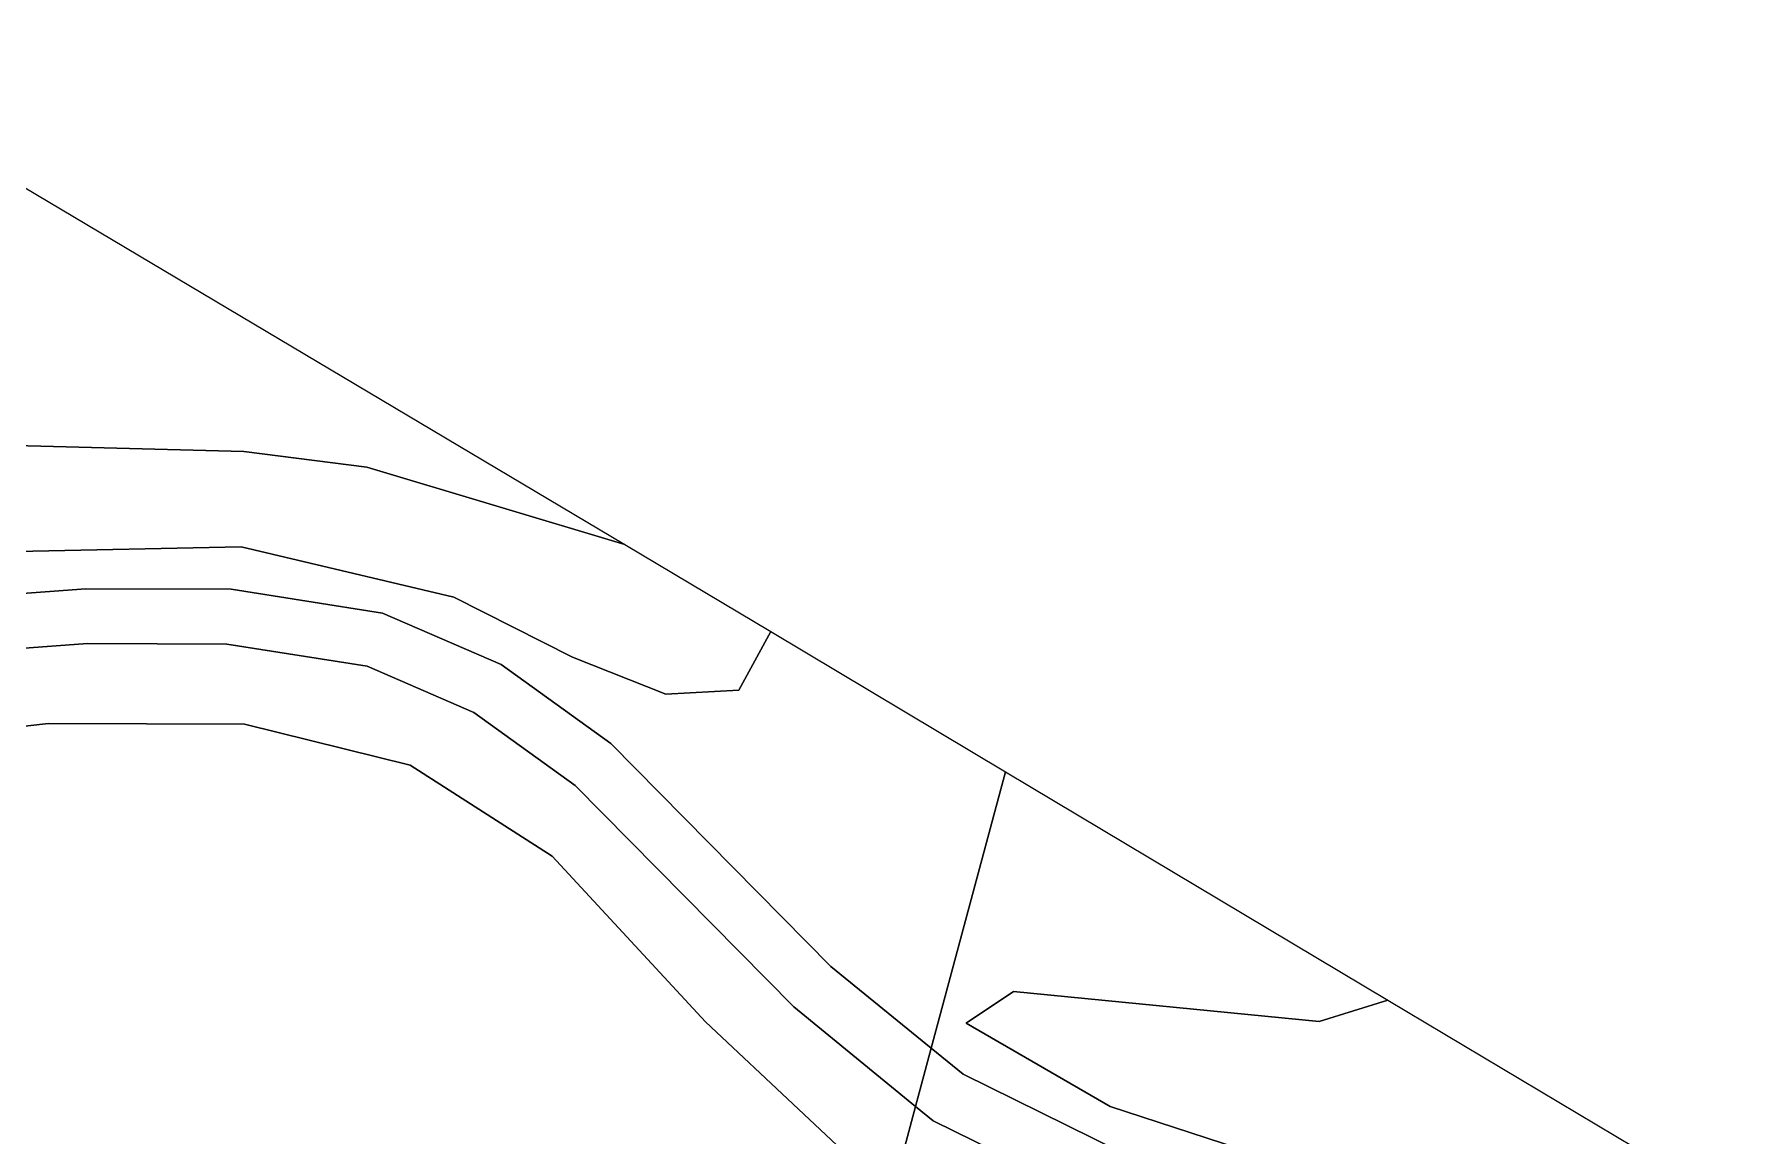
# Model space of a CAD drawing. Header units: metres. Extents: x 112942 to 118371, y 496117 to 499046.
# Drawn here: x 117242.9 to 117330.4, y 497161.9 to 497218.1 of the extents above; entities that cross this region are included whole.
import ezdxf

# ---------------------------------------------------------------- set-up
doc = ezdxf.new("R2010")
doc.units = ezdxf.units.M
doc.layers.add('B-WE-OG-TOPOKAART-G', color=7, linetype='Continuous', lineweight=18)

msp = doc.modelspace()

# ---------------------------------------------------------------- linework, layer by layer
at = {"layer": 'B-WE-OG-TOPOKAART-G'}
for points in [[(117229.256, 497218.077, -0.694), (117273.053, 497192.035, -0.753), (117259.881, 497195.974, -0.73), (117253.607, 497196.787, -0.72), (117224.428, 497197.542, -0.72)], [(117280.504, 497187.584, -0.747), (117278.864, 497184.59, -0.738), (117275.142, 497184.396, -0.738), (117270.379, 497186.285, -0.69), (117264.327, 497189.345, -0.72), (117253.477, 497191.916, -0.729), (117242.023, 497191.668, -0.747), (117226.272, 497190.786, -0.747), (117218.753, 497191.708, -0.753), (117206.662, 497194.971, -0.743), (117175.706, 497204.253, -0.643), (117176.517, 497209.434, -0.613), (117188.34, 497211.134, -0.643), (117192.924, 497210.24, -0.67), (117198.255, 497206.225, -0.68), (117205.302, 497200.719, -0.693), (117213.436, 497198.477, -0.71), (117224.428, 497197.542, -0.72), (117253.607, 497196.787, -0.72), (117259.881, 497195.974, -0.73), (117273.053, 497192.035, -0.753), (117280.504, 497187.584, -0.747)], [(117242.023, 497191.668, -0.747), (117253.477, 497191.916, -0.729), (117264.327, 497189.345, -0.72), (117270.379, 497186.285, -0.69), (117275.142, 497184.396, -0.738), (117278.864, 497184.59, -0.738), (117280.504, 497187.584, -0.747), (117292.485, 497180.428, -0.772), (117288.689, 497166.313, -0.851)], [(117288.689, 497166.313, -0.851), (117283.562, 497170.497, -0.83), (117272.337, 497181.868, -0.81), (117266.738, 497185.898, -0.78), (117260.685, 497188.528, -0.783), (117252.958, 497189.749, -0.787), (117245.541, 497189.771, -0.737), (117234.691, 497188.976, -0.67)], [(117234.691, 497188.976, -0.67), (117245.541, 497189.771, -0.737), (117252.958, 497189.749, -0.787), (117260.685, 497188.528, -0.783), (117266.738, 497185.898, -0.78), (117272.337, 497181.868, -0.81), (117283.562, 497170.497, -0.83), (117288.689, 497166.313, -0.851)], [(117234.837, 497186.178, -0.67), (117245.639, 497186.97, -0.737), (117252.734, 497186.949, -0.787), (117259.896, 497185.817, -0.783), (117265.346, 497183.449, -0.78), (117270.509, 497179.732, -0.81), (117281.674, 497168.422, -0.83), (117287.892, 497163.348, -0.854), (117286.653, 497158.74, -0.785), (117277.173, 497167.665, -0.8)], [(117288.689, 497166.313, -0.851), (117287.892, 497163.348, -0.854), (117281.674, 497168.422, -0.83), (117270.509, 497179.732, -0.81), (117265.346, 497183.449, -0.78), (117259.896, 497185.817, -0.783), (117252.734, 497186.949, -0.787), (117245.639, 497186.97, -0.737), (117234.837, 497186.178, -0.67)], [(117277.173, 497167.665, -0.8), (117269.348, 497176.124, -0.813), (117262.093, 497180.768, -0.773), (117253.648, 497182.861, -0.747), (117243.639, 497182.899, -0.707), (117230.36, 497181.391, -0.683)], [(117230.36, 497181.391, -0.683), (117243.639, 497182.899, -0.707), (117253.648, 497182.861, -0.747), (117262.093, 497180.768, -0.773), (117269.348, 497176.124, -0.813), (117277.173, 497167.665, -0.8), (117286.653, 497158.74, -0.785), (117278.616, 497128.273, -1.343)], [(117298.278, 497161.065, -0.817), (117290.309, 497164.991, -0.857), (117288.689, 497166.313, -0.851), (117292.485, 497180.428, -0.772), (117311.992, 497168.775, -0.813), (117308.476, 497167.683, -0.853), (117292.877, 497169.215, -0.863), (117290.471, 497167.599, -0.857), (117297.819, 497163.348, -0.837), (117304.384, 497161.196, -0.827)], [(117292.877, 497169.215, -0.863), (117308.476, 497167.683, -0.853), (117311.992, 497168.775, -0.813), (117330.403, 497157.777, -0.83), (117321.825, 497159.354, -0.81), (117311.939, 497160.107, -0.777), (117304.384, 497161.196, -0.827), (117297.819, 497163.348, -0.837), (117290.471, 497167.599, -0.857), (117292.877, 497169.215, -0.863)], [(117297.262, 497158.443, -0.817), (117288.785, 497162.619, -0.857), (117287.892, 497163.348, -0.854), (117288.689, 497166.313, -0.851), (117290.309, 497164.991, -0.857), (117298.278, 497161.065, -0.817)], [(117286.653, 497158.74, -0.785), (117287.892, 497163.348, -0.854), (117288.785, 497162.619, -0.857), (117297.262, 497158.443, -0.817)]]:
    msp.add_polyline3d(points, dxfattribs=at)

doc.saveas('drawing.dxf')
